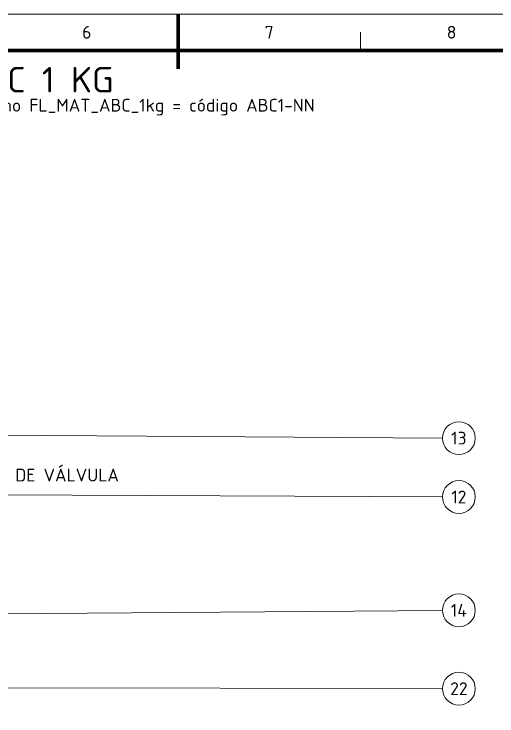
# Model space of a CAD drawing. Header units: millimetres. Extents: x 0 to 594, y 0 to 420.
# Drawn here: x 252 to 384.4, y 227.6 to 420 of the extents above; entities that cross this region are included whole.
import ezdxf
from ezdxf.enums import TextEntityAlignment as Align

# ---------------------------------------------------------------- set-up
doc = ezdxf.new("R2010")
doc.units = ezdxf.units.MM
for name, color, linetype, lineweight in [('06-TEXTO', 7, 'CONTINUOUS', 25), ('07-RECUADRO', 7, 'CONTINUOUS', 70), ('08-FINA', 5, 'CONTINUOUS', 18)]:
    doc.layers.add(name, color=color, linetype=linetype, lineweight=lineweight)
doc.styles.add('ISO3098', font='isocpeur.ttf')

msp = doc.modelspace()

# ---------------------------------------------------------------- linework, layer by layer
at = {"layer": '07-RECUADRO'}
msp.add_line((297, 420), (297, 405), dxfattribs=at)
msp.add_lwpolyline([(25, 10), (584, 10), (584, 410), (25, 410)], close=True, dxfattribs=at)
at = {"layer": '08-FINA'}
for p, q in [((347, 410), (347, 415)), ((369.5, 303.78), (227.14, 304.72)), ((369.5, 287.64), (224.89, 288.28)), ((369.5, 256.51), (240.77, 255.51)), ((369.5, 235.08), (207.66, 235.4))]:
    msp.add_line(p, q, dxfattribs=at)
msp.add_lwpolyline([(0, 0), (594, 0), (594, 420), (0, 420)], close=True, dxfattribs=at)
for centre in [(374, 303.75), (374, 287.62), (374, 256.55), (374, 235.07)]:
    msp.add_circle(centre, 4.5, dxfattribs=at)

# ---------------------------------------------------------------- texts
at = {"layer": '06-TEXTO', "style": 'ISO3098'}
for s, height, p in [('6', 3.5, (272, 415)), ('7', 3.5, (322, 415)), ('8', 3.5, (372, 415)), ('DESPIECE - EXTINTOR ABC 1 KG', 7, (208.5, 402)), ('Isometría explosionada por subconjunto, escala 1:2. Globo = posición del plano FL_MAT_ABC_1kg = código ABC1-NN', 3.5, (208.5, 395)), ('13', 3.5, (374, 303.75)), ('S2 CONJUNTO DE VÁLVULA', 3.5, (250.56, 293.62)), ('12', 3.5, (374, 287.62)), ('14', 3.5, (374, 256.55)), ('22', 3.5, (374, 235.07))]:
    msp.add_text(s, height=height, dxfattribs=at).set_placement(p, align=Align.MIDDLE_CENTER)

doc.saveas('drawing.dxf')
